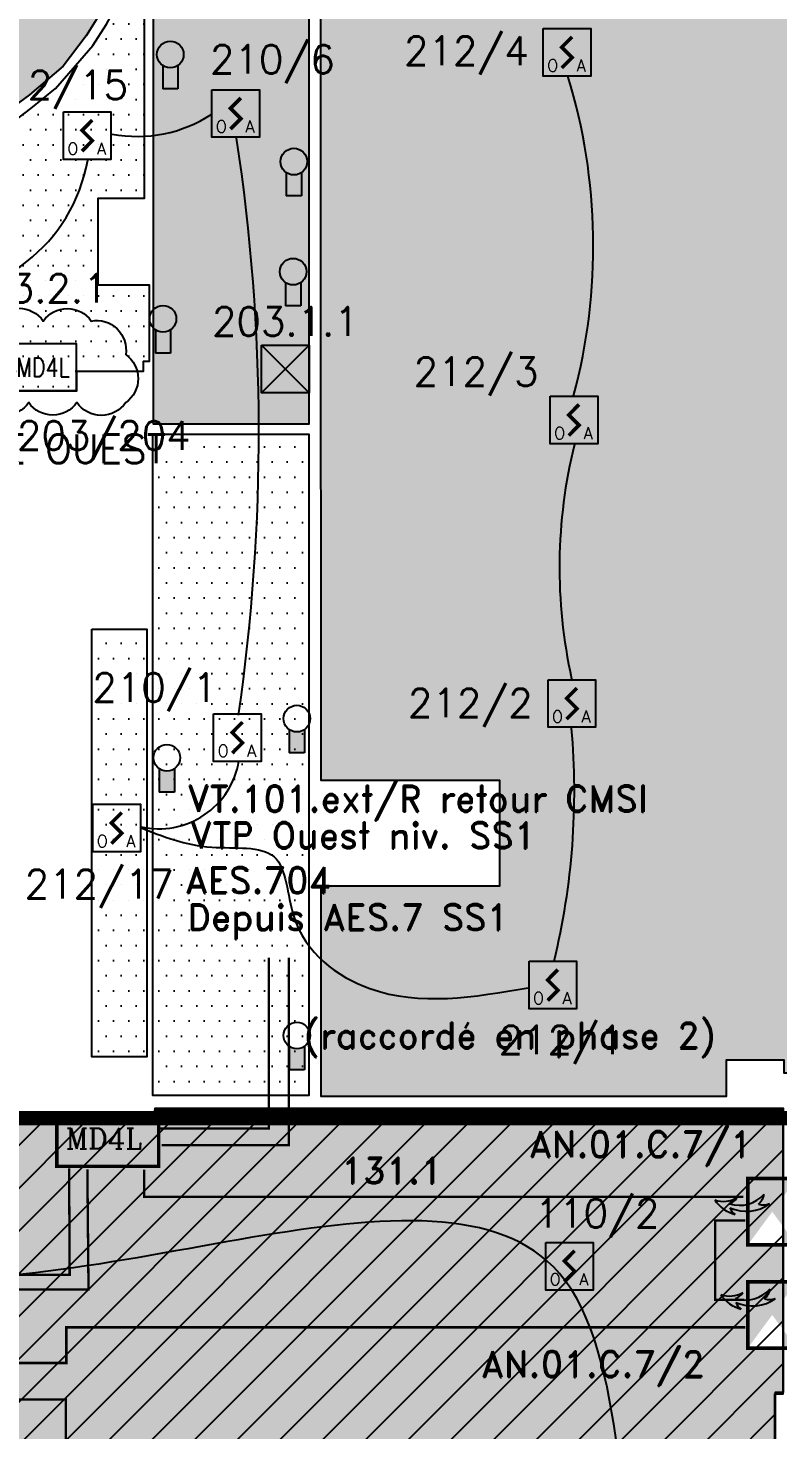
# Model space of a CAD drawing. Header units: millimetres. Extents: x 122 to 222, y 0 to 77.
# Drawn here: x 169.97 to 177.86, y 21.82 to 36.55 of the extents above; entities that cross this region are included whole.
import ezdxf
from ezdxf.enums import TextEntityAlignment as Align

# ---------------------------------------------------------------- set-up
doc = ezdxf.new("R2010")
doc.units = ezdxf.units.MM
for name, pattern in [('CACHE2', [4.7625, 3.175, -1.5875]), ('CONTINU', [0]), ('SLD', [0])]:
    doc.linetypes.add(name, pattern=pattern)
for name, color, linetype in [('ATEIS MISE EN SECURITE', 7, 'Continuous'), ('ATEIS ZONES MES', 7, 'Continuous'), ('BEG-AN', 140, 'Continuous'), ('JCC-ADRESSAGE', 6, 'Continuous'), ('JCC-ALARME GENERALE SELECTIVE', 3, 'Continuous'), ('JCC-CCF', 6, 'Continuous'), ('JCC-ELEMENT DEPORTE_4 L DAS', 1, 'Continuous'), ('JCC-FILERIE SDI', 6, 'Continuous'), ('JCC-INDICATEUR ACTION', 1, 'Continuous'), ('JCC-LOCAUX', 4, 'Continuous'), ('JCC-OPTIQUE_A', 1, 'Continuous'), ('JCC-UAE-SDI', 7, 'Continuous'), ('JCC-ZONING ZDA-ZDM', 5, 'Continuous')]:
    doc.layers.add(name, color=color, linetype=linetype)
doc.layers.add('JCC-MD4L', color=1, linetype='Continuous', lineweight=0)
doc.styles.add('HELVL', font='ROMAND.SHX')
doc.styles.add('LOCAUX', font='romans.shx', dxfattribs={"width": 0.75})
doc.styles.add('ROMANC', font='romanc')
doc.styles.get("Standard").update_dxf_attribs({"font": 'romans.shx'})
doc.styles.add('TEXTE', font='romans.shx')
pattern_1 = [(0, (156.02817, -0.7135), (0.079375, 0.15875), [0, -0.15875])]

# ---------------------------------------------------------------- blocks, each defined once
blk = doc.blocks.new('clapet coupe feu_Réarm élect')
at = {"layer": 'JCC-CCF'}
h = blk.add_hatch(color=0, dxfattribs=at)
h.paths.add_polyline_path([(-3.76, 2.5), (-3.76, -2.5), (0, 0)])
h.paths.add_polyline_path([(3.76, 2.5), (0, 0), (3.76, -2.5)])
at = {"layer": 'JCC-CCF', "color": 0}
for p, q in [((3.76, 2.5), (-3.76, -2.5)), ((-3.76, 2.5), (3.76, -2.5))]:
    blk.add_line(p, q, dxfattribs=at)
blk.add_lwpolyline([(3.76, 2.5), (-3.76, 2.5), (-3.76, -2.5), (3.76, -2.5)], close=True, dxfattribs=at)
at = {"layer": 'JCC-ADRESSAGE', "style": 'TEXTE'}
blk.add_attdef('ADRESSE', text='', height=3, dxfattribs=at).set_placement((0, 5), align=Align.MIDDLE)
at = {"layer": 'JCC-LOCAUX', "style": 'LOCAUX', "width": 0.85, "flags": 8}
for p in [(0, 13.75), (0, 11.25), (0, 8.75)]:
    blk.add_attdef('PIECE', text='', height=1.75, dxfattribs=at).set_placement(p, align=Align.MIDDLE)
blk = doc.blocks.new('alarme générale selective')
at = {"layer": 'JCC-ALARME GENERALE SELECTIVE', "color": 0}
for p, q in [((2.5, -2.5), (-2.5, 2.5)), ((-2.5, -2.5), (2.5, 2.5))]:
    blk.add_line(p, q, dxfattribs=at)
blk.add_lwpolyline([(-2.5, 2.5), (2.5, 2.5), (2.5, -2.5), (-2.5, -2.5)], close=True, dxfattribs=at)
at = {"layer": 'JCC-ADRESSAGE', "style": 'TEXTE'}
blk.add_attdef('ADRESSE', text='', height=3, dxfattribs=at).set_placement((0, 5), align=Align.MIDDLE)
at = {"layer": 'JCC-LOCAUX', "style": 'LOCAUX', "width": 0.85, "flags": 8}
for p in [(0, 13.75), (0, 11.25), (0, 8.75)]:
    blk.add_attdef('PIECE', text='', height=1.75, dxfattribs=at).set_placement(p, align=Align.MIDDLE)
blk = doc.blocks.new('indicateur action')
at = {"layer": 'JCC-INDICATEUR ACTION'}
blk.add_hatch(color=0, dxfattribs=at).paths.add_polyline_path([(0.8, -0.05, -0.315344), (-0.8, -0.05), (-0.8, -2.5), (0.8, -2.5)])
at = {"layer": 'JCC-INDICATEUR ACTION', "color": 0}
for p, q in [((-0.8, -0.05), (-0.8, -2.5)), ((0.8, -0.05), (0.8, -2.5)), ((0.8, -2.5), (-0.8, -2.5))]:
    blk.add_line(p, q, dxfattribs=at)
blk.add_circle((0, 1.1), 1.4, dxfattribs=at)
at = {"layer": 'JCC-ADRESSAGE', "style": 'TEXTE'}
blk.add_attdef('ADRESSE', text='', height=3, dxfattribs=at).set_placement((0, 5), align=Align.MIDDLE)
at = {"layer": 'JCC-LOCAUX', "lineweight": 0, "style": 'LOCAUX', "width": 0.75, "flags": 8}
for p in [(0, 13.75), (0, 11.25), (0, 8.75)]:
    blk.add_attdef('PIECE', text='', height=1.75, dxfattribs=at).set_placement(p, align=Align.MIDDLE)
blk = doc.blocks.new('optique_a')
at = {"layer": 'JCC-OPTIQUE_A', "color": 0}
blk.add_lwpolyline([(-2.5, 2.5), (2.5, 2.5), (2.5, -2.5), (-2.5, -2.5)], close=True, dxfattribs=at)
at = {"layer": 'JCC-OPTIQUE_A', "color": 0, "const_width": 0.385}
blk.add_lwpolyline([(0.54, 1.63), (-0.54, 0.54), (0.54, -0.54), (-0.54, -1.63)], dxfattribs=at)
at = {"layer": 'JCC-ADRESSAGE', "style": 'TEXTE'}
blk.add_attdef('ADRESSE', text='', height=3, dxfattribs=at).set_placement((0, 5), align=Align.MIDDLE)
at = {"layer": 'JCC-LOCAUX', "style": 'LOCAUX', "width": 0.85, "flags": 8}
for p in [(0, 13.75), (0, 11.25), (0, 8.75)]:
    blk.add_attdef('PIECE', text='', height=1.75, dxfattribs=at).set_placement(p, align=Align.MIDDLE)
at = {"layer": 'JCC-OPTIQUE_A', "color": 0}
for s, p in [('O', (-1.5, -2)), ('A', (1.5, -2))]:
    blk.add_text(s, height=1.25, dxfattribs=at).set_placement(p, align=Align.CENTER)
blk = doc.blocks.new('MD4L')
at = {"layer": 'JCC-ELEMENT DEPORTE_4 L DAS', "color": 0}
blk.add_lwpolyline([(-3.5, 2.5), (3.5, 2.5), (3.5, -2.5), (-3.5, -2.5)], close=True, dxfattribs=at)
at = {"layer": 'JCC-ADRESSAGE', "style": 'TEXTE'}
blk.add_attdef('ADRESSE', text='', height=3, dxfattribs=at).set_placement((0, 5), align=Align.MIDDLE)
at = {"layer": 'JCC-ELEMENT DEPORTE_4 L DAS', "color": 0, "width": 0.8}
blk.add_text('MD4L', height=2, dxfattribs=at).set_placement((0, 0), align=Align.MIDDLE_CENTER)
blk = doc.blocks.new('A$C20DD5AA8')
at = {"color": 4, "linetype": 'Continuous', "const_width": 0.364}
blk.add_lwpolyline([(0.18, 5.52), (0.18, 0.18), (10.88, 0.18), (10.88, 5.52)], close=True, dxfattribs=at)
at = {"linetype": 'Continuous', "style": 'ROMANC'}
blk.add_text('MD4L', height=2.183, dxfattribs=at).set_placement((1.13, 2))
blk = doc.blocks.new("VOLETS D'AMENEE D'AIR DESENFUMAGE")
at = {"color": 3, "linetype": 'SLD', "const_width": 0.373}
blk.add_lwpolyline([(0, 5.12), (0, 0), (6.97, 0), (6.97, 5.12)], close=True, dxfattribs=at)
at = {"color": 3, "linetype": 'SLD'}
blk.add_solid([(0, 5.12), (0, 0), (6.97, 0), (6.97, 5.12)], dxfattribs=at)
blk = doc.blocks.new('FLECHE-SOUFFLAGE')
at = {"color": 0}
for centre, radius, start, end in [((0.289, 0.145), 0.458, 93.8733, 136.0686), ((0.497, 0.33), 0.362, 131.3275, 179.116), ((0.369, 0.059), 0.516, 125.4841, 186.5849), ((0.037, 0.322), 0.161, 78.0891, 118.7593), ((0.422, 0.138), 0.444, 133.7909, 198.1305), ((0.349, 0.435), 0.235, 174.0996, 204.8177), ((0.062, -0.025), 0.207, 130.9787, 173.0561), ((0.132, 0.16), 0.208, 188.1034, 230.6064)]:
    blk.add_arc(centre, radius, start, end, dxfattribs=at)

msp = doc.modelspace()

# ---------------------------------------------------------------- hatches: boundary and pattern name
at = {"layer": 'ATEIS ZONES MES'}
h = msp.add_hatch(dxfattribs=at)
h.set_pattern_fill('DOTS', color=5, scale=0.1)
h.set_pattern_definition(pattern_1)
edge = h.paths.add_edge_path()
edge.add_line((163.481, 25.139), (171.304, 25.139))
edge.add_line((171.304, 25.139), (171.304, 25.183))
edge.add_line((171.304, 25.183), (177.905, 25.183))
edge.add_line((177.905, 25.183), (177.905, 22.193))
edge.add_line((177.905, 22.193), (177.82, 22.193))
edge.add_line((177.82, 22.193), (177.82, 21.373))
edge.add_line((177.82, 21.373), (178.036, 21.373))
edge.add_line((178.036, 21.373), (178.036, 10.769))
edge.add_line((178.036, 10.769), (176.939, 10.769))
edge.add_line((176.939, 10.769), (176.939, 11.001))
edge.add_line((176.939, 11.001), (173.89, 11.001))
edge.add_line((173.89, 11.001), (173.89, 21.53))
edge.add_line((173.89, 21.53), (163.481, 21.53))
edge.add_line((163.481, 21.53), (163.481, 25.138))
at = {"layer": 'JCC-ZONING ZDA-ZDM'}
h = msp.add_hatch(dxfattribs=at)
h.set_pattern_fill('DOTS', color=5, scale=0.1)
h.set_pattern_definition(pattern_1)
h.paths.add_polyline_path([(173.041, 46.993), (176.932, 46.993), (176.932, 46.889), (178.101, 46.889), (178.101, 25.568), (177.922, 25.568), (177.922, 25.703), (177.311, 25.703), (177.311, 25.322), (173.052, 25.322), (173.052, 27.534), (174.932, 27.534), (174.932, 28.643), (173.052, 28.643)])
h = msp.add_hatch(dxfattribs=at)
h.set_pattern_fill('DOTS', color=3, scale=0.1)
h.set_pattern_definition(pattern_1)
h.paths.add_polyline_path([(159.24, 43.491), (160.433, 43.464), (160.433, 42.993), (160.494, 42.707), (160.59, 42.468), (160.72, 42.202), (160.938, 41.957), (161.177, 41.779), (161.402, 41.643), (161.662, 41.561), (161.942, 41.527), (162.242, 41.527), (162.426, 41.568), (165.587, 42.4), (168.701, 43.218), (169.359, 43.52), (169.943, 43.904), (170.317, 44.244), (170.646, 44.593), (170.976, 45.094), (171.202, 45.622), (171.326, 45.924), (172.925, 45.924), (172.925, 32.385), (171.291, 32.385), (171.291, 40.119), (170.515, 40.119), (170.515, 39.529), (171.16, 39.529), (171.16, 38.006), (171.122, 37.672), (171.039, 37.362), (170.926, 37.087), (170.79, 36.798), (170.581, 36.467), (170.34, 36.148), (169.986, 35.846), (169.615, 35.576), (169.29, 35.416), (168.94, 35.276), (168.572, 35.193), (168.247, 35.145), (168.155, 35.141), (165.263, 35.141), (164.959, 35.085), (164.615, 34.979), (164.32, 34.83), (164.082, 34.658), (163.875, 34.46), (163.413, 33.545), (163.377, 33.333), (163.377, 32.748), (161.796, 32.748), (161.796, 35.16), (164.099, 36.29), (164.413, 36.522), (164.658, 36.842), (164.814, 37.211), (164.881, 37.505), (164.885, 37.83), (164.885, 40.138), (162.223, 40.138), (161.901, 40.129), (161.575, 40.062), (161.325, 39.96), (161.133, 39.835), (160.937, 39.696), (160.758, 39.505), (160.633, 39.295), (160.517, 39.041), (160.499, 38.947), (159.247, 38.947)])
h = msp.add_hatch(dxfattribs=at)
h.set_pattern_fill('DOTS', color=5, scale=0.1)
h.set_pattern_definition(pattern_1)
h.paths.add_polyline_path([(169.367, 35.332), (169.761, 35.521), (170, 35.702), (170.26, 35.912), (170.47, 36.157), (170.651, 36.367), (170.795, 36.591), (170.925, 36.829), (171.056, 37.119), (171.193, 37.538), (171.193, 34.759), (170.706, 34.759), (170.706, 33.849), (171.246, 33.849), (171.246, 33.045), (171.182, 33.045), (171.182, 32.94), (170.481, 32.94), (170.481, 32.734), (166.229, 32.734), (166.229, 35.032), (169.368, 35.032)])
h = msp.add_hatch(dxfattribs=at)
h.set_pattern_fill('DOTS', color=3, scale=0.1)
h.set_pattern_definition(pattern_1)
h.paths.add_polyline_path([(171.284, 32.281), (172.922, 32.281), (172.922, 25.332), (171.284, 25.332)])
h = msp.add_hatch(dxfattribs=at)
h.set_pattern_fill('DOTS', color=5, scale=0.1)
h.set_pattern_definition(pattern_1)
h.paths.add_polyline_path([(170.641, 30.233), (171.22, 30.233), (171.22, 25.738), (170.641, 25.738)])
h = msp.add_hatch(dxfattribs=at)
h.set_pattern_fill('ANSI31', color=31, scale=0.1, style=0)
h.set_pattern_definition([(45, (156.02817, -0.7135), (-0.2245064, 0.2245064), [])])
edge = h.paths.add_edge_path()
edge.add_line((163.487, 25.156), (171.309, 25.156))
edge.add_line((171.309, 25.156), (171.309, 25.2))
edge.add_line((171.309, 25.2), (177.911, 25.2))
edge.add_line((177.911, 25.2), (177.911, 22.21))
edge.add_line((177.911, 22.21), (177.826, 22.21))
edge.add_line((177.826, 22.21), (177.826, 21.39))
edge.add_line((177.826, 21.39), (178.042, 21.39))
edge.add_line((178.042, 21.39), (178.042, 10.786))
edge.add_line((178.042, 10.786), (176.945, 10.786))
edge.add_line((176.945, 10.786), (176.945, 11.018))
edge.add_line((176.945, 11.018), (173.896, 11.018))
edge.add_line((173.896, 11.018), (173.896, 21.547))
edge.add_line((173.896, 21.547), (163.487, 21.547))
edge.add_line((163.487, 21.547), (163.487, 25.156))

# ---------------------------------------------------------------- linework, layer by layer
at = {"layer": 'ATEIS MISE EN SECURITE', "color": 1, "linetype": 'CACHE2', "ltscale": 0.1, "const_width": 0.025}
for points in [[(170.595, 24.557), (170.607, 23.294), (167.687, 23.294), (167.687, 27.58), (167.687, 27.58)], [(171.376, 24.81), (172.714, 24.81), (172.714, 26.782)]]:
    msp.add_lwpolyline(points, dxfattribs=at)
at = {"layer": 'ATEIS MISE EN SECURITE', "color": 4, "linetype": 'CACHE2', "ltscale": 0.1, "const_width": 0.025}
msp.add_lwpolyline([(170.403, 24.566), (170.409, 23.448), (167.843, 23.448), (167.843, 27.584)], dxfattribs=at)
at = {"layer": 'ATEIS MISE EN SECURITE', "color": 5, "linetype": 'CACHE2', "ltscale": 0.1, "const_width": 0.025}
msp.add_lwpolyline([(171.356, 24.984), (172.504, 24.984), (172.504, 26.781)], dxfattribs=at)
at = {"layer": 'ATEIS MISE EN SECURITE', "color": 3, "linetype": 'CONTINU', "const_width": 0.025}
for points in [[(171.192, 24.554), (171.192, 24.266), (177.493, 24.266)], [(177.512, 24.018), (177.194, 24.018), (177.194, 23.184), (177.502, 23.184)]]:
    msp.add_lwpolyline(points, dxfattribs=at)
at = {"layer": 'ATEIS MISE EN SECURITE', "color": 30, "linetype": 'CONTINU', "const_width": 0.025}
for points in [[(170.706, 22.896), (170.374, 22.896), (170.374, 22.521), (161.852, 22.521)], [(177.512, 22.896), (170.706, 22.896)], [(161.82, 22.139), (170.37, 22.139), (170.37, 21.708), (174.924, 21.708), (174.924, 13.488), (175.341, 13.488)]]:
    msp.add_lwpolyline(points, dxfattribs=at)
at = {"layer": 'ATEIS ZONES MES', "color": 5}
msp.add_lwpolyline([(163.481, 25.139), (171.304, 25.139), (171.304, 25.183), (177.905, 25.183), (177.905, 22.193), (177.82, 22.193), (177.82, 21.373), (178.036, 21.373), (178.036, 10.769), (176.939, 10.769), (176.939, 11.001), (173.89, 11.001), (173.89, 21.53), (163.481, 21.53), (163.481, 25.138)], dxfattribs=at)
at = {"layer": 'JCC-CCF'}
msp.add_lwpolyline([(169.617, 33.47, -0.520567), (170.132, 33.47, -0.520567), (170.636, 33.47, -0.520567), (170.998, 33.118, -0.520567), (170.998, 32.613, -0.520567), (170.484, 32.613, -0.520567), (169.979, 32.613, -0.520567), (169.474, 32.613, -0.520567)], format="xyb", dxfattribs=at)
at = {"layer": 'JCC-FILERIE SDI', "color": 1}
for centre, radius, start, end in [((169.818, 34.26), 6.096, 345.0276, 16.9929), ((171.122, 36.827), 1.417, 259.1508, 303.453), ((151.751, 32.295), 20.647, 351.7379, 8.6256), ((168.884, 35.465), 1.741, 266.1624, 349.9517), ((180.964, 30.88), 5.406, 166.1456, 192.4811), ((168.16, 28.526), 7.555, 346.3492, 5.0577), ((171.348, 28.988), 0.853, 257.3325, 350.3857)]:
    msp.add_arc(centre, radius, start, end, dxfattribs=at)
msp.add_spline([(171.152, 28.148), (171.903, 27.942), (172.558, 27.839), (172.764, 27.214), (173.566, 26.456), (175.229, 26.464)], degree=3, dxfattribs=at)
at = {"layer": 'JCC-FILERIE SDI', "color": 3}
for points, knots in [([(158.113, 26.815), (157.851, 25.34), (157.256, 21.994), (161.443, 25.092), (164.246, 21.855), (156.461, 21.296), (158.566, 16.705), (157.594, 12.471), (161.091, 13.052), (161.382, 14.853), (163.521, 17.728), (161.268, 11.476), (166.574, 12.593), (166.399, 13.808), (165.524, 17.475), (167.723, 17.21), (170.51, 17.415), (169.034, 15.222), (168.984, 11.792), (173.627, 17.218), (171.595, 11.799), (173.775, 11.746), (174.871, 12.155), (176.183, 11.63), (176.552, 12.236), (176.665, 12.421)], [31.341802, 31.341802, 31.341802, 31.341802, 34.546803, 38.611318, 39.598611, 45.319891, 49.000415, 52.603924, 54.367197, 56.865092, 58.323508, 61.85303, 65.165665, 66.9243, 68.320816, 69.641145, 70.961475, 73.203405, 74.897369, 78.373536, 81.352705, 82.441948, 83.736233, 85.106076, 85.707569, 85.707569, 85.707569, 85.707569]), ([(175.914, 14.627), (175.779, 14.732), (175.337, 15.074), (176.485, 16.088), (174.935, 16.244), (175.255, 18.194), (178.257, 16.593), (176.856, 18.125), (176.125, 19.906), (176.476, 26.008), (169.427, 22.415), (166.262, 24.34), (165.443, 25.555), (165.069, 26.11)], [0, 0, 0, 0, 0.453715, 1.479151, 2.427057, 3.271904, 5.567074, 6.266502, 7.892855, 12.182154, 19.551378, 21.880404, 23.839607, 23.839607, 23.839607, 23.839607])]:
    msp.add_open_spline(points, degree=3, knots=knots, dxfattribs=at)
at = {"layer": 'JCC-ZONING ZDA-ZDM', "color": 5}
for points in [[(173.041, 46.993), (176.932, 46.993), (176.932, 46.889), (178.101, 46.889), (178.101, 25.568), (177.922, 25.568), (177.922, 25.703), (177.311, 25.703), (177.311, 25.322), (173.052, 25.322), (173.052, 27.534), (174.932, 27.534), (174.932, 28.643), (173.052, 28.643), (173.041, 46.993)], [(169.367, 35.332), (169.761, 35.521), (170, 35.702), (170.26, 35.912), (170.47, 36.157), (170.651, 36.367), (170.795, 36.591), (170.925, 36.829), (171.056, 37.119), (171.193, 37.538), (171.193, 34.759), (170.706, 34.759), (170.706, 33.849), (171.246, 33.849), (171.246, 33.045), (171.182, 33.045), (171.182, 32.94), (170.481, 32.94), (170.481, 32.734), (166.229, 32.734), (166.229, 35.032), (169.368, 35.032), (169.367, 35.332)]]:
    msp.add_lwpolyline(points, dxfattribs=at)
at = {"layer": 'JCC-ZONING ZDA-ZDM', "color": 3}
for points in [[(172.925, 45.924), (172.925, 32.385), (171.291, 32.385), (171.291, 40.119)], [(170.79, 36.798), (170.581, 36.467), (170.34, 36.148), (169.986, 35.846), (169.615, 35.576), (169.29, 35.416), (168.94, 35.276), (168.572, 35.193), (168.247, 35.145), (168.155, 35.141), (165.263, 35.141), (164.959, 35.085), (164.615, 34.979), (164.32, 34.83), (164.082, 34.658), (163.875, 34.46), (163.413, 33.545), (163.377, 33.333), (163.377, 32.748), (161.796, 32.748), (161.796, 35.16), (164.099, 36.29), (164.413, 36.522), (164.658, 36.842)]]:
    msp.add_lwpolyline(points, dxfattribs=at)
at = {"layer": 'JCC-ZONING ZDA-ZDM', "color": 1, "const_width": 0.15}
msp.add_lwpolyline([(178.128, 25.095), (166.316, 25.095), (166.316, 32.552), (161.776, 32.552), (161.776, 31.546), (156.011, 31.546)], dxfattribs=at)
at = {"layer": 'JCC-ZONING ZDA-ZDM', "color": 3}
msp.add_lwpolyline([(171.284, 32.281), (172.922, 32.281), (172.922, 25.332), (171.284, 25.332)], close=True, dxfattribs=at)
at = {"layer": 'JCC-ZONING ZDA-ZDM', "color": 5}
msp.add_lwpolyline([(170.641, 30.233), (171.22, 30.233), (171.22, 25.738), (170.641, 25.738)], close=True, dxfattribs=at)
at = {"layer": 'JCC-ZONING ZDA-ZDM', "color": 31}
msp.add_lwpolyline([(163.487, 25.156), (171.309, 25.156), (171.309, 25.2), (177.911, 25.2), (177.911, 22.21), (177.826, 22.21), (177.826, 21.39), (178.042, 21.39), (178.042, 10.786), (176.945, 10.786), (176.945, 11.018), (173.896, 11.018), (173.896, 21.547), (163.487, 21.547), (163.487, 25.156)], dxfattribs=at)

# ---------------------------------------------------------------- block references
at = {"layer": 'ATEIS MISE EN SECURITE', "color": 0, "xscale": 0.1, "yscale": 0.1, "zscale": 0.1}
msp.add_blockref('A$C20DD5AA8', (170.256, 24.57), dxfattribs=at)
at = {"layer": 'ATEIS MISE EN SECURITE', "linetype": 'Continuous', "xscale": 0.1, "yscale": 0.1, "zscale": 0.1, "rotation": 90}
for p in [(178.051, 23.762), (178.051, 22.678)]:
    msp.add_blockref("VOLETS D'AMENEE D'AIR DESENFUMAGE", p, dxfattribs=at)
at = {"layer": 'BEG-AN', "xscale": 0.7999999999999988, "yscale": 0.7999999999999988, "zscale": 0.7999999999999988, "rotation": 119.8082889627747}
for p in [(177.711, 24.295), (177.774, 23.3)]:
    msp.add_blockref('FLECHE-SOUFFLAGE', p, dxfattribs=at)
at = {"layer": 'JCC-ALARME GENERALE SELECTIVE', "lineweight": 0, "xscale": 0.1000000000000014, "yscale": 0.1000000000000014}
msp.add_blockref('alarme générale selective', (172.677, 32.966), dxfattribs=at).add_auto_attribs({'ADRESSE': '203.1.1'})
at = {"layer": 'JCC-CCF', "lineweight": 0}
ref = msp.add_blockref('clapet coupe feu_Réarm élect', (168.723, 33.161), dxfattribs=dict(at, xscale=0.09999999999999432, yscale=0.09999999999999432))
ref.add_attrib('ADRESSE', '203.2.1', dxfattribs={"layer": 'JCC-ADRESSAGE', "height": 0.3, "style": 'TEXTE'}).set_placement((170.036, 33.814), align=Align.MIDDLE)
at = {"layer": 'JCC-INDICATEUR ACTION', "lineweight": 0, "xscale": 0.1000000000000014, "yscale": 0.1000000000000014}
for p in [(171.467, 36.161), (172.766, 35.035), (172.758, 33.879), (171.39, 33.384), (172.798, 29.182), (171.431, 28.771), (172.798, 25.852)]:
    msp.add_blockref('indicateur action', p, dxfattribs=at)
at = {"layer": 'JCC-MD4L', "lineweight": 0}
ref = msp.add_blockref('MD4L', (170.128, 32.985), dxfattribs=dict(at, xscale=0.1000000000000014, yscale=0.1000000000000014))
ref.add_attrib('ADRESSE', '203/204', dxfattribs={"layer": 'JCC-ADRESSAGE', "height": 0.3, "style": 'TEXTE'}).set_placement((170.768, 32.246), align=Align.MIDDLE)
at = {"layer": 'JCC-OPTIQUE_A', "lineweight": 0}
ref = msp.add_blockref('optique_a', (175.637, 36.293), dxfattribs=dict(at, xscale=0.1000000000000014, yscale=0.1000000000000014))
ref.add_attrib('ADRESSE', '212/4', dxfattribs={"layer": 'JCC-ADRESSAGE', "height": 0.3, "style": 'TEXTE'}).set_placement((174.58, 36.289), align=Align.MIDDLE)
ref = msp.add_blockref('optique_a', (172.154, 35.651), dxfattribs=dict(at, xscale=0.1000000000000014, yscale=0.1000000000000014))
ref.add_attrib('ADRESSE', '210/6', dxfattribs={"layer": 'JCC-ADRESSAGE', "height": 0.3, "style": 'TEXTE'}).set_placement((172.54, 36.199), align=Align.MIDDLE)
ref = msp.add_blockref('optique_a', (170.593, 35.419), dxfattribs=dict(at, xscale=0.1000000000000014, yscale=0.1000000000000014))
ref.add_attrib('ADRESSE', '212/15', dxfattribs={"layer": 'JCC-ADRESSAGE', "height": 0.3, "style": 'TEXTE'}).set_placement((170.239, 35.929), align=Align.MIDDLE)
ref = msp.add_blockref('optique_a', (175.71, 32.43), dxfattribs=dict(at, xscale=0.1000000000000014, yscale=0.1000000000000014))
ref.add_attrib('ADRESSE', '212/3', dxfattribs={"layer": 'JCC-ADRESSAGE', "height": 0.3, "style": 'TEXTE'}).set_placement((174.682, 32.917), align=Align.MIDDLE)
ref = msp.add_blockref('optique_a', (172.172, 29.092), dxfattribs=dict(at, xscale=0.1000000000000014, yscale=0.1000000000000014))
ref.add_attrib('ADRESSE', '210/1', dxfattribs={"layer": 'JCC-ADRESSAGE', "height": 0.3, "style": 'TEXTE'}).set_placement((171.303, 29.598), align=Align.MIDDLE)
ref = msp.add_blockref('optique_a', (175.688, 29.451), dxfattribs=dict(at, xscale=0.1000000000000014, yscale=0.1000000000000014))
ref.add_attrib('ADRESSE', '212/2', dxfattribs={"layer": 'JCC-ADRESSAGE', "height": 0.3, "style": 'TEXTE'}).set_placement((174.621, 29.435), align=Align.MIDDLE)
ref = msp.add_blockref('optique_a', (170.902, 28.142), dxfattribs=dict(at, xscale=0.1000000000000014, yscale=0.1000000000000014))
ref.add_attrib('ADRESSE', '212/17', dxfattribs={"layer": 'JCC-ADRESSAGE', "height": 0.3, "style": 'TEXTE'}).set_placement((170.72, 27.532), align=Align.MIDDLE)
ref = msp.add_blockref('optique_a', (175.488, 26.492), dxfattribs=dict(at, xscale=0.1000000000000014, yscale=0.1000000000000014))
ref.add_attrib('ADRESSE', '212/1', dxfattribs={"layer": 'JCC-ADRESSAGE', "height": 0.3, "style": 'TEXTE'}).set_placement((175.575, 25.894), align=Align.MIDDLE)
ref = msp.add_blockref('optique_a', (175.664, 23.538), dxfattribs=dict(at, xscale=0.1000000000000014, yscale=0.1000000000000014))
ref.add_attrib('ADRESSE', '110/2', dxfattribs={"layer": 'JCC-ADRESSAGE', "height": 0.3, "style": 'TEXTE'}).set_placement((175.954, 24.072), align=Align.MIDDLE)

# ---------------------------------------------------------------- texts
at = {"layer": 'ATEIS MISE EN SECURITE', "color": 0, "style": 'HELVL'}
for s, height, p in [('VT.101.ext/R retour CMSI', 0.27495, (171.645, 28.314)), ('VTP Ouest niv. SS1', 0.27495, (171.672, 27.928)), ('AES.704', 0.2749, (171.625, 27.457)), ('Depuis AES.7 SS1', 0.27495, (171.646, 27.068)), ('(raccordé en phase 2)', 0.2722, (172.877, 25.827)), ('AN.01.C.7/1', 0.27495, (175.241, 24.683)), ('131.1', 0.2749, (173.26, 24.406)), ('AN.01.C.7/2', 0.27495, (174.737, 22.372))]:
    msp.add_text(s, height=height, dxfattribs=at).set_placement(p)
at = {"layer": 'JCC-UAE-SDI', "color": 1}
msp.add_text('ECS N°3 CENTRE OUEST', height=0.3, dxfattribs=at).set_placement((166.55, 31.977))

doc.saveas('drawing.dxf')
